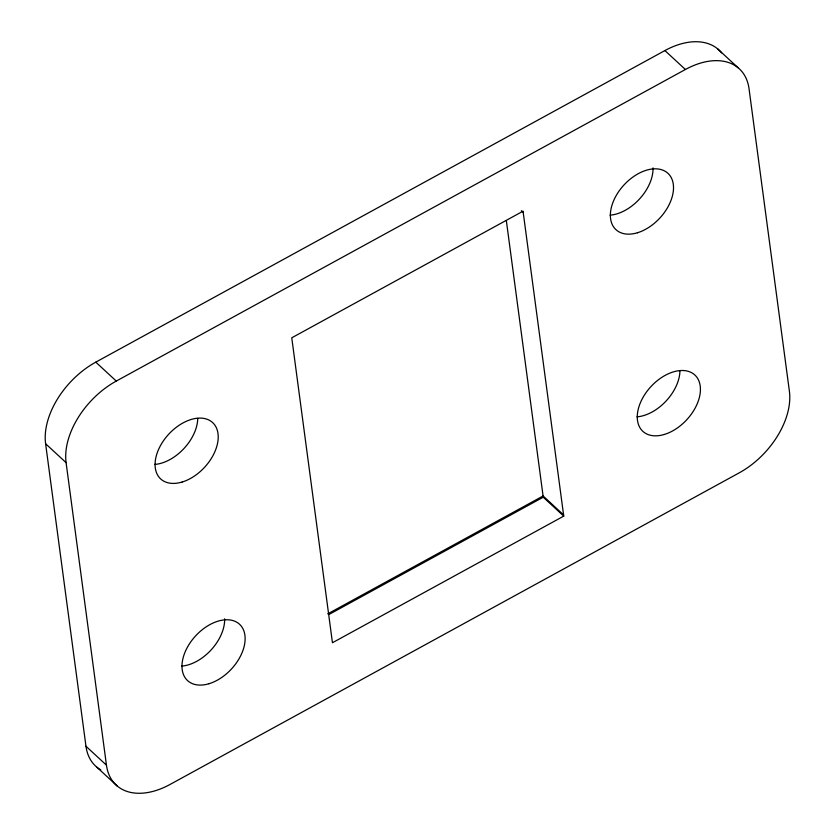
<?xml version="1.0" encoding="UTF-8"?>
<svg xmlns="http://www.w3.org/2000/svg" width="835" height="835" viewBox="0 0 835 835"><rect width="100%" height="100%" fill="white"/><g stroke="black" fill="none" stroke-linecap="round" stroke-linejoin="round"><path stroke-width="1.25" d="M100.784 769.922A69.545 44.276 -47.3 0 1 85.963 746.24L45.601 443.729A69.545 44.276 -47.3 0 1 95.785 362.15L664.91 50.57A69.545 44.276 -47.3 0 1 721.638 52.908M106.452 765.163L66.09 462.653A69.545 44.276 -47.3 0 1 116.274 381.073L685.399 69.493A69.545 44.276 -47.3 0 1 749.037 88.761L789.399 391.271A69.545 44.276 -47.3 0 1 739.215 472.85L170.09 784.43A69.545 44.276 -47.3 0 1 106.452 765.163L85.963 746.24M327.738 613.871L543.084 495.98L563.573 514.903M329.042 614.456L543.241 497.19L506.344 220.617M563.74 516.114L332.445 642.741L291.759 337.81L523.044 211.182L563.74 516.114L543.241 497.19M717.557 48.795L738.046 67.718M664.91 50.57L685.399 69.493M521.343 210.671L523.211 212.393M95.785 362.15L116.274 381.073M45.601 443.729L66.09 462.653M96.954 767.281L117.443 786.205M653.022 167.877A38.337 24.403 -47.3 0 1 610.061 215.169M197.738 418.429A38.337 24.403 -47.3 0 1 154.767 464.427M224.636 618.818A38.337 24.403 -47.3 0 1 181.675 666.1M679.941 370.844A38.337 24.403 -47.3 0 1 636.969 416.842M637.408 232.777A38.337 24.403 -47.3 0 0 671.277 177.709A38.337 24.403 -47.3 0 0 617.138 193.981A38.337 24.403 -47.3 0 0 637.408 232.777M209.011 683.719A38.337 24.403 -47.3 0 0 242.891 628.651A38.337 24.403 -47.3 0 0 188.752 644.923A38.337 24.403 -47.3 0 0 209.011 683.719M182.103 482.045A38.337 24.403 -47.3 0 0 215.983 426.977A38.337 24.403 -47.3 0 0 161.844 443.249A38.337 24.403 -47.3 0 0 182.103 482.045M664.316 434.461A38.337 24.403 -47.3 0 0 698.185 379.382A38.337 24.403 -47.3 0 0 644.046 395.665A38.337 24.403 -47.3 0 0 664.316 434.461"/></g></svg>
